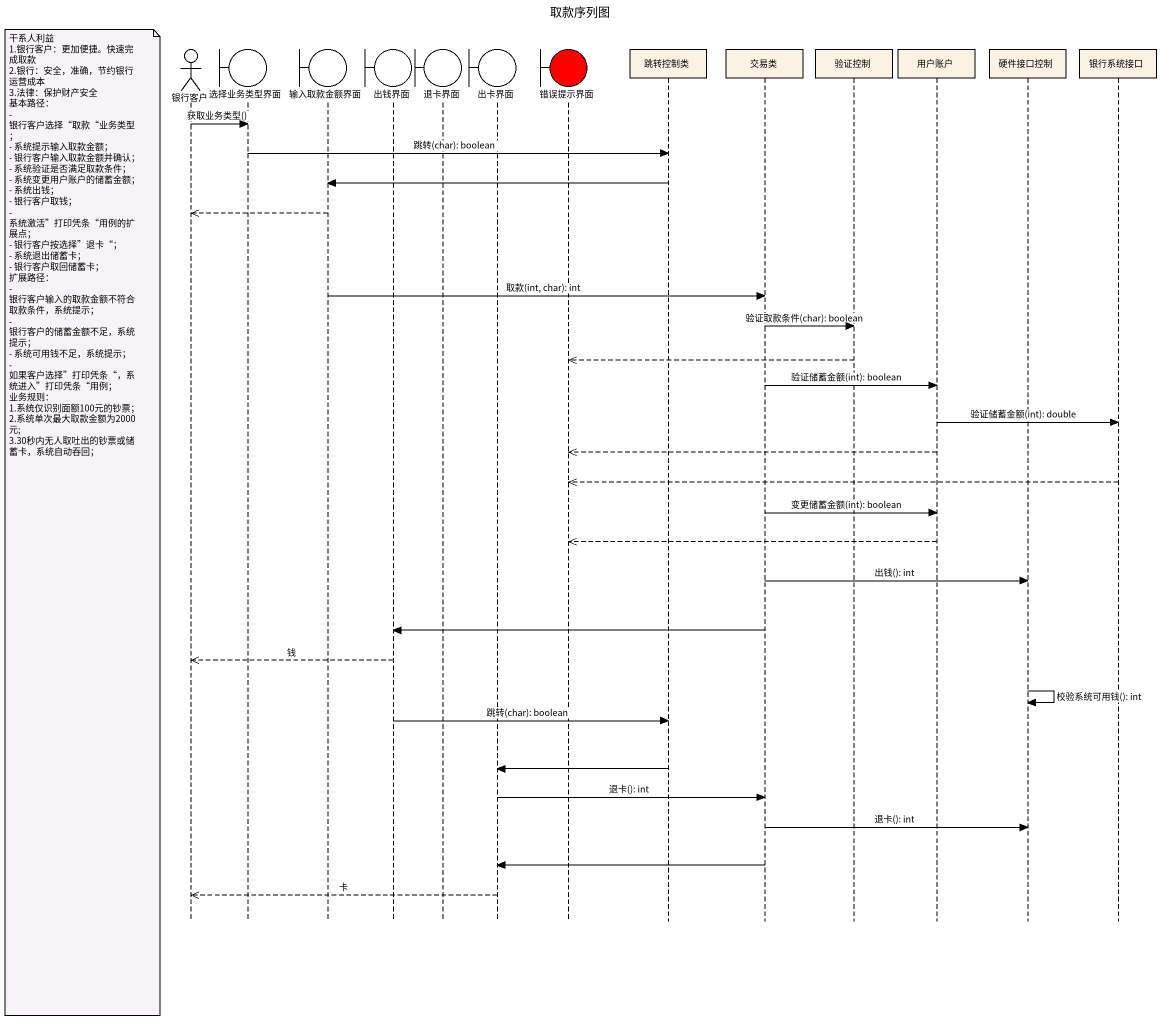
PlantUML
@startuml
title 取款序列图
hide footbox
actor 银行客户
boundary 选择业务类型界面
boundary 输入取款金额界面
boundary 出钱界面
boundary 退卡界面
boundary 出卡界面
boundary 错误提示界面 #FF0000
participant 跳转控制类
participant 交易类
participant 验证控制
participant 用户账户
participant 硬件接口控制
participant 银行系统接口

银行客户 -> 选择业务类型界面 : 获取业务类型()
选择业务类型界面 -> 跳转控制类 : 跳转(char): boolean
跳转控制类 -> 输入取款金额界面
输入取款金额界面 -->> 银行客户
输入取款金额界面 -> 交易类 : 取款(int, char): int
交易类 -> 验证控制 : 验证取款条件(char): boolean
验证控制 -->> 错误提示界面
交易类 -> 用户账户 : 验证储蓄金额(int): boolean
用户账户 -> 银行系统接口 : 验证储蓄金额(int): double
用户账户 -->> 错误提示界面
银行系统接口 -->> 错误提示界面
交易类 -> 用户账户 : 变更储蓄金额(int): boolean
note left of 银行客户
  干系人利益
  1.银行客户：更加便捷。快速完成取款
  2.银行：安全，准确，节约银行运营成本
  3.法律：保护财产安全
  基本路径：
  - 银行客户选择“取款“业务类型；
  - 系统提示输入取款金额；
  - 银行客户输入取款金额并确认；
  - 系统验证是否满足取款条件；
  - 系统变更用户账户的储蓄金额；
  - 系统出钱；
  - 银行客户取钱；
  - 系统激活”打印凭条“用例的扩展点；
  - 银行客户按选择”退卡“；
  - 系统退出储蓄卡；
  - 银行客户取回储蓄卡；
  扩展路径：
  - 银行客户输入的取款金额不符合取款条件，系统提示；
  - 银行客户的储蓄金额不足，系统提示；
  - 系统可用钱不足，系统提示；
  - 如果客户选择”打印凭条“，系统进入”打印凭条“用例；
  业务规则：
  1.系统仅识别面额100元的钞票；
  2.系统单次最大取款金额为2000元;
  3.30秒内无人取吐出的钞票或储蓄卡，系统自动吞回；
end note
用户账户 -->> 错误提示界面
交易类 -> 硬件接口控制 : 出钱(): int
交易类 -> 出钱界面
出钱界面 -->> 银行客户 : 钱
硬件接口控制 -> 硬件接口控制 : 校验系统可用钱(): int
出钱界面 -> 跳转控制类 : 跳转(char): boolean
跳转控制类 -> 出卡界面
出卡界面 -> 交易类 : 退卡(): int
交易类 -> 硬件接口控制 : 退卡(): int
交易类 -> 出卡界面
出卡界面 -->> 银行客户 : 卡
@enduml
